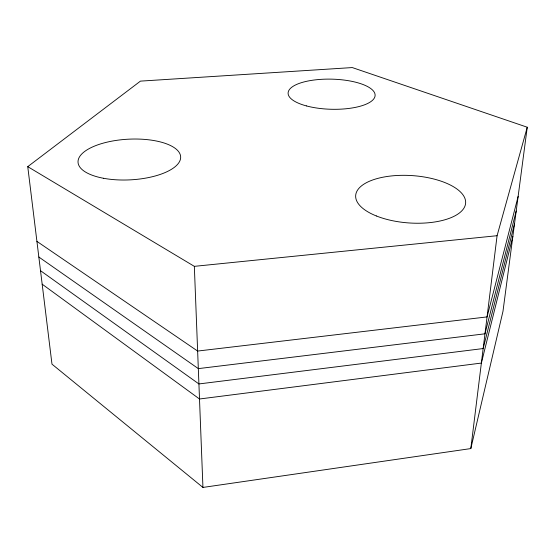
<?xml version="1.0" encoding="UTF-8"?>
<svg xmlns="http://www.w3.org/2000/svg" width="555" height="555" viewBox="0 0 555 555"><rect width="100%" height="100%" fill="white"/><g stroke="black" fill="none" stroke-linecap="round" stroke-linejoin="round"><path stroke-width="0.83" d="M470.82 448.579L497.079 235.708L527.25 127.227L352.286 67.571L140.443 81.127L27.75 166.653L51.983 364.156L202.943 487.429L470.82 448.579L502.983 311.306L527.25 127.227M512.869 236.333L481.372 363.067L199.502 398.996L42.166 284.181M514.527 223.748L483.162 348.554L198.919 383.942L40.515 270.694M516.206 210.997L484.98 333.805L198.322 368.624L38.836 257.014M518.127 196.449L487.061 316.912L197.635 351.058L36.914 241.376M27.75 166.653L194.34 266.344L497.079 235.708M194.34 266.344L202.943 487.429M103.625 178.294A51.386 20.355 -3 0 0 180.666 157.238A51.386 20.355 -3 0 0 103.736 142.996A51.386 20.355 -3 0 0 103.625 178.294M306.367 105.901A43.512 15.061 1.5 0 0 374.916 96.646A43.512 15.061 1.5 0 0 313.568 80.087A43.512 15.061 1.5 0 0 306.367 105.901M376.346 215.957A55.105 23.726 3.9 0 0 465.041 205.836A55.105 23.726 3.9 0 0 390.609 176.032A55.105 23.726 3.9 0 0 376.346 215.957"/></g></svg>
